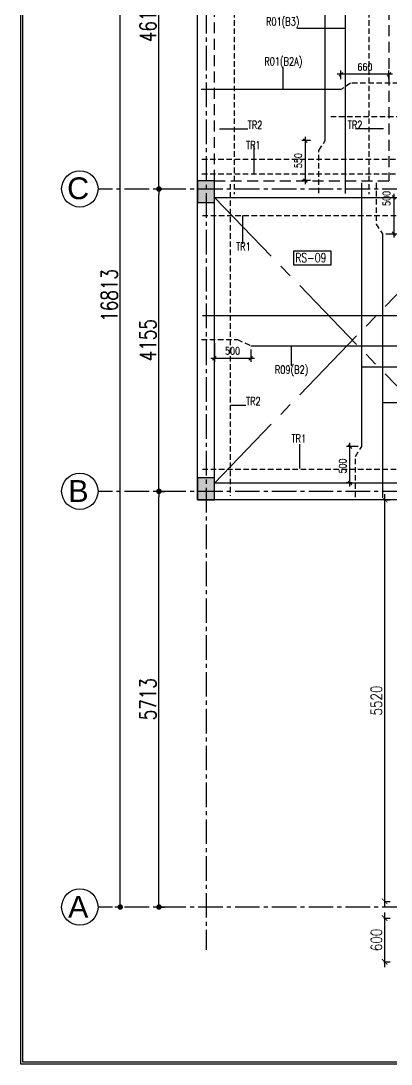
# Model space of a CAD drawing. Header units: millimetres. Extents: x 12977220 to 13113408, y -169657 to -55898.
# Drawn here: x 13065170 to 13070262, y -78142 to -63804 of the extents above; entities that cross this region are included whole.
import ezdxf

# ---------------------------------------------------------------- set-up
doc = ezdxf.new("R2010")
doc.units = ezdxf.units.MM
doc.header["$LTSCALE"] = 3
doc.header["$PDMODE"] = 66
for name, pattern in [('CENTER', [2, 1.25, -0.25, 0.25, -0.25]), ('CENTER2', [1.125, 0.75, -0.125, 0.125, -0.125]), ('HIDDEN', [0.375, 0.25, -0.125])]:
    doc.linetypes.add(name, pattern=pattern)
for name, color, linetype in [('BEAM', 7, 'Continuous'), ('COLUMN', 6, 'Continuous'), ('COLUMN NEW', 112, 'Continuous'), ('COLUMN-NAME', 83, 'Continuous'), ('DIM', 9, 'Continuous'), ('FOOTING', 60, 'Continuous'), ('GRID', 8, 'CENTER'), ('GRIDNAME', 83, 'Continuous'), ('OUTER FRAME', 7, 'Continuous'), ('ROD', 211, 'Continuous'), ('text', 33, 'Continuous'), ('wal1', 1, 'Continuous'), ('WALL', 7, 'Continuous')]:
    doc.layers.add(name, color=color, linetype=linetype)
doc.styles.add('ariel', font='ARIAL.TTF')
doc.styles.add('ROMAN', font='ROMANS.SHX', dxfattribs={"width": 0.8})
doc.styles.add('ROMANS', font='romans.shx', dxfattribs={"width": 0.8})
doc.styles.add('ROMANT', font='romant.shx', dxfattribs={"width": 0.75})
doc.styles.add('RS', font='romans.shx')
doc.styles.get("Standard").update_dxf_attribs({"font": 'ARIALBD.TTF', "height": 4.5})
doc.dimstyles.new('Copy of Copy(2) of Standard', dxfattribs={"dimtxt": 6, "dimasz": 4, "dimexe": 0, "dimexo": 0, "dimgap": 2, "dimtad": 1, "dimdec": 4, "dimzin": 3, "dimdsep": 46, "dimlunit": 4, "dimtxsty": 'Standard', "dimcen": 0.09, "dimclrt": 4, "dimadec": 0, "dimazin": 0, "dimtfac": 1, "dimtdec": 4, "dimtofl": 0, "dimtmove": 0, "dimatfit": 3, "dimfxl": 1, "dimtolj": 1, "dimtzin": 0, "dimarcsym": 0})
doc.dimstyles.new('Dim 150-1', dxfattribs={"dimtxt": 2.5, "dimasz": 1.25, "dimexe": 1.25, "dimexo": 1.25, "dimtad": 1, "dimdec": 0, "dimdsep": 46, "dimtxsty": 'ROMANS', "dimblk1": 'ARCHTICK', "dimblk2": 'ARCHTICK', "dimsah": 1, "dimcen": 3.125, "dimdle": 1.25, "dimclrd": 9, "dimclre": 9, "dimclrt": 123, "dimadec": 0, "dimazin": 0, "dimtfac": 1, "dimtdec": 0, "dimtmove": 2, "dimatfit": 2, "dimldrblk": 'DOT', "dimfxl": 100, "dimarcsym": 0})
doc.dimstyles.new('DIM$0', dxfattribs={"dimtxt": 3, "dimasz": 1, "dimexe": 1, "dimexo": 1, "dimgap": 0.5, "dimtad": 1, "dimdec": 0, "dimdsep": 46, "dimtxsty": 'ROMANT', "dimblk": 'DOT', "dimcen": 2, "dimdle": 1, "dimclrd": 9, "dimclre": 9, "dimclrt": 123, "dimadec": 0, "dimazin": 0, "dimtfac": 1, "dimtdec": 0, "dimtmove": 2, "dimatfit": 2, "dimfxl": 1, "dimarcsym": 0})
doc.dimstyles.new('s100', dxfattribs={"dimtxt": 2, "dimasz": 1, "dimexe": 1, "dimexo": 1, "dimgap": 1, "dimtad": 1, "dimdec": 0, "dimzin": 0, "dimdsep": 46, "dimtxsty": 'RS', "dimblk": 'OBLIQUE', "dimcen": 0.09, "dimdle": 1, "dimclrd": 9, "dimclre": 9, "dimclrt": 123, "dimadec": 0, "dimazin": 0, "dimtfac": 1, "dimtdec": 0, "dimtix": 1, "dimtofl": 0, "dimtmove": 0, "dimatfit": 3, "dimldrblk": 'OBLIQUE', "dimfxl": 1, "dimtolj": 1, "dimtzin": 0, "dimarcsym": 0})

# ---------------------------------------------------------------- blocks, each defined once
blk = doc.blocks.new('C1 NEW')
at = {"layer": 'COLUMN NEW', "ltscale": 0.15}
for points in [[(115, 150), (-115, 150), (0, 0)], [(0, 0), (-115, 150), (-115, -150)], [(115, 150), (0, 0), (115, -150)], [(0, 0), (-115, -150), (115, -150)]]:
    blk.add_hatch(color=6, dxfattribs=at).paths.add_polyline_path(points)
at = {"layer": 'COLUMN NEW', "color": 6, "ltscale": 0.15}
blk.add_lwpolyline([(-115, -150), (115, -150), (115, 150), (-115, 150)], close=True, dxfattribs=at)
blk = doc.blocks.new('_Dot')
at = {"color": 0, "linetype": 'ByBlock', "lineweight": -2}
blk.add_line((-0.5, 0), (-1, 0), dxfattribs=at)
at = {"color": 0, "linetype": 'ByBlock', "const_width": 0.5}
blk.add_lwpolyline([(-0.25, 0, 1), (0.25, 0, 1)], format="xyb", close=True, dxfattribs=at)
blk = doc.blocks.new('*D669')
at = {"layer": 'Defpoints', "color": 0, "linetype": 'ByBlock', "ltscale": 500, "transparency": 16777216}
for p in [(13066537, -59170), (13066574, -59170), (13066574, -75983)]:
    blk.add_point(p, dxfattribs=at)
at = {"layer": 'FOOTING', "color": 9, "linetype": 'ByBlock', "lineweight": -2, "ltscale": 500, "transparency": 16777216}
for p, q in [((13066499, -59170), (13066462, -59170)), ((13066537, -75908), (13066537, -59245)), ((13066499, -75983), (13066462, -75983))]:
    blk.add_line(p, q, dxfattribs=at)
at = {"layer": 'FOOTING', "color": 9, "linetype": 'ByBlock', "lineweight": -2, "ltscale": 500, "transparency": 16777216, "xscale": 75, "yscale": 75, "zscale": 75}
for p, rotation in [((13066537, -59170), 90), ((13066537, -75983), 270)]:
    blk.add_blockref('_Dot', p, dxfattribs=dict(at, rotation=rotation))
at = {"layer": 'FOOTING', "color": 6, "linetype": 'ByBlock', "ltscale": 500, "transparency": 16777216, "insert": (13066387, -67577), "char_height": 225, "attachment_point": 5, "rotation": 90, "style": 'ROMANT'}
blk.add_mtext('16813', dxfattribs=at)
blk = doc.blocks.new('*D670')
at = {"layer": 'Defpoints', "color": 0, "linetype": 'ByBlock', "ltscale": 500, "transparency": 16777216}
for p in [(13066966, -70270), (13067069, -70270), (13066966, -75983)]:
    blk.add_point(p, dxfattribs=at)
at = {"layer": 'FOOTING', "color": 9, "linetype": 'ByBlock', "lineweight": -2, "ltscale": 500, "transparency": 16777216}
for p, q in [((13067041, -70270), (13067144, -70270)), ((13067069, -75908), (13067069, -70345)), ((13067041, -75983), (13067144, -75983))]:
    blk.add_line(p, q, dxfattribs=at)
at = {"layer": 'FOOTING', "color": 9, "linetype": 'ByBlock', "lineweight": -2, "ltscale": 500, "transparency": 16777216, "xscale": 75, "yscale": 75, "zscale": 75}
for p, rotation in [((13067069, -70270), 90), ((13067069, -75983), 270)]:
    blk.add_blockref('_Dot', p, dxfattribs=dict(at, rotation=rotation))
at = {"layer": 'FOOTING', "color": 6, "linetype": 'ByBlock', "ltscale": 500, "transparency": 16777216, "insert": (13066919, -73127), "char_height": 225, "attachment_point": 5, "rotation": 90, "style": 'ROMANT'}
blk.add_mtext('5713', dxfattribs=at)
blk = doc.blocks.new('*D671')
at = {"layer": 'Defpoints', "color": 0, "linetype": 'ByBlock', "ltscale": 500, "transparency": 16777216}
for p in [(13067069, -66115), (13067141, -66115), (13066966, -70270)]:
    blk.add_point(p, dxfattribs=at)
at = {"layer": 'FOOTING', "color": 9, "linetype": 'ByBlock', "lineweight": -2, "ltscale": 500, "transparency": 16777216}
for p, q in [((13067066, -66115), (13066994, -66115)), ((13067069, -70195), (13067069, -66190)), ((13067041, -70270), (13067144, -70270))]:
    blk.add_line(p, q, dxfattribs=at)
at = {"layer": 'FOOTING', "color": 9, "linetype": 'ByBlock', "lineweight": -2, "ltscale": 500, "transparency": 16777216, "xscale": 75, "yscale": 75, "zscale": 75}
for p, rotation in [((13067069, -66115), 90), ((13067069, -70270), 270)]:
    blk.add_blockref('_Dot', p, dxfattribs=dict(at, rotation=rotation))
at = {"layer": 'FOOTING', "color": 6, "linetype": 'ByBlock', "ltscale": 500, "transparency": 16777216, "insert": (13066919, -68193), "char_height": 225, "attachment_point": 5, "rotation": 90, "style": 'ROMANT'}
blk.add_mtext('4155', dxfattribs=at)
blk = doc.blocks.new('*D672')
at = {"layer": 'Defpoints', "color": 0, "linetype": 'ByBlock', "ltscale": 500, "transparency": 16777216}
for p in [(13067069, -61500), (13067141, -61500), (13067141, -66115)]:
    blk.add_point(p, dxfattribs=at)
at = {"layer": 'FOOTING', "color": 9, "linetype": 'ByBlock', "lineweight": -2, "ltscale": 500, "transparency": 16777216}
for p, q in [((13067066, -61500), (13066994, -61500)), ((13067069, -66040), (13067069, -61575)), ((13067066, -66115), (13066994, -66115))]:
    blk.add_line(p, q, dxfattribs=at)
at = {"layer": 'FOOTING', "color": 9, "linetype": 'ByBlock', "lineweight": -2, "ltscale": 500, "transparency": 16777216, "xscale": 75, "yscale": 75, "zscale": 75}
for p, rotation in [((13067069, -61500), 90), ((13067069, -66115), 270)]:
    blk.add_blockref('_Dot', p, dxfattribs=dict(at, rotation=rotation))
at = {"layer": 'FOOTING', "color": 6, "linetype": 'ByBlock', "ltscale": 500, "transparency": 16777216, "insert": (13066919, -63808), "char_height": 225, "attachment_point": 5, "rotation": 90, "style": 'ROMANT'}
blk.add_mtext('4615', dxfattribs=at)
blk = doc.blocks.new('_ARCHTICK')
at = {"color": 0, "linetype": 'ByBlock', "const_width": 0.15}
blk.add_lwpolyline([(-0.5, -0.5), (0.5, 0.5)], dxfattribs=at)
blk = doc.blocks.new('*D676')
at = {"layer": 'Defpoints', "color": 0, "linetype": 'ByBlock', "ltscale": 500, "transparency": 16777216}
for p in [(13070087, -76135), (13070087, -76735), (13070173, -76735)]:
    blk.add_point(p, dxfattribs=at)
at = {"layer": 'WALL', "color": 9, "lineweight": -2, "ltscale": 500, "transparency": 16777216}
blk.add_line((13070173, -76060), (13070173, -76810), dxfattribs=at)
at = {"layer": 'WALL', "color": 9, "linetype": 'ByBlock', "lineweight": -2, "ltscale": 500, "transparency": 16777216}
for p, q in [((13070162, -76135), (13070248, -76135)), ((13070162, -76735), (13070248, -76735))]:
    blk.add_line(p, q, dxfattribs=at)
at = {"layer": 'WALL', "color": 9, "linetype": 'ByBlock', "lineweight": -2, "ltscale": 500, "transparency": 16777216, "xscale": 75, "yscale": 75, "zscale": 75}
for p, rotation in [((13070173, -76135), 90), ((13070173, -76735), 270)]:
    blk.add_blockref('_ARCHTICK', p, dxfattribs=dict(at, rotation=rotation))
at = {"layer": 'WALL', "color": 6, "linetype": 'ByBlock', "ltscale": 500, "transparency": 16777216, "insert": (13070060, -76435), "char_height": 150, "attachment_point": 5, "rotation": 90, "style": 'ROMANS'}
blk.add_mtext('600', dxfattribs=at)
blk = doc.blocks.new('*D678')
at = {"layer": 'Defpoints', "color": 0, "linetype": 'ByBlock', "ltscale": 500, "transparency": 16777216}
for p in [(13070119, -70385), (13070119, -75905), (13070173, -75905)]:
    blk.add_point(p, dxfattribs=at)
at = {"layer": 'WALL', "color": 9, "lineweight": -2, "ltscale": 500, "transparency": 16777216}
blk.add_line((13070173, -70310), (13070173, -75980), dxfattribs=at)
at = {"layer": 'WALL', "color": 9, "linetype": 'ByBlock', "lineweight": -2, "ltscale": 500, "transparency": 16777216}
for p, q in [((13070173, -70385), (13070248, -70385)), ((13070173, -75905), (13070248, -75905))]:
    blk.add_line(p, q, dxfattribs=at)
at = {"layer": 'WALL', "color": 9, "linetype": 'ByBlock', "lineweight": -2, "ltscale": 500, "transparency": 16777216, "xscale": 75, "yscale": 75, "zscale": 75}
for p, rotation in [((13070173, -70385), 90), ((13070173, -75905), 270)]:
    blk.add_blockref('_ARCHTICK', p, dxfattribs=dict(at, rotation=rotation))
at = {"layer": 'WALL', "color": 6, "linetype": 'ByBlock', "ltscale": 500, "transparency": 16777216, "insert": (13070060, -73145), "char_height": 150, "attachment_point": 5, "rotation": 90, "style": 'ROMANS'}
blk.add_mtext('5520', dxfattribs=at)
blk = doc.blocks.new('_Oblique')
at = {"color": 0, "linetype": 'ByBlock', "lineweight": -2}
blk.add_line((-0.5, -0.5), (0.5, 0.5), dxfattribs=at)
blk = doc.blocks.new('*D695')
at = {"layer": 'COLUMN-NAME', "color": 9, "linetype": 'Continuous', "lineweight": -2, "transparency": 16777216}
for p, q in [((13069152, -65450), (13069034, -65450)), ((13069084, -66050), (13069084, -65400)), ((13069152, -66000), (13069034, -66000))]:
    blk.add_line(p, q, dxfattribs=at)
at = {"layer": 'Defpoints', "color": 0, "linetype": 'Continuous', "transparency": 16777216}
for p in [(13069084, -65450), (13069202, -65450), (13069202, -66000)]:
    blk.add_point(p, dxfattribs=at)
at = {"layer": 'COLUMN-NAME', "color": 9, "linetype": 'Continuous', "lineweight": -2, "transparency": 16777216, "xscale": 50, "yscale": 50, "zscale": 50}
for p, rotation in [((13069084, -65450), 90), ((13069084, -66000), 270)]:
    blk.add_blockref('_Oblique', p, dxfattribs=dict(at, rotation=rotation))
at = {"layer": 'COLUMN-NAME', "color": 6, "linetype": 'Continuous', "transparency": 16777216, "insert": (13068984, -65725), "char_height": 100, "attachment_point": 5, "rotation": 90, "style": 'ROMAN'}
blk.add_mtext('\\A1;550', dxfattribs=at)
blk = doc.blocks.new('*D696')
at = {"layer": 'COLUMN-NAME', "color": 9, "linetype": 'Continuous', "lineweight": -2, "transparency": 16777216}
for p, q in [((13069571, -64606), (13069571, -64488)), ((13070231, -64606), (13070231, -64488)), ((13070281, -64538), (13069521, -64538))]:
    blk.add_line(p, q, dxfattribs=at)
at = {"layer": 'Defpoints', "color": 0, "linetype": 'Continuous', "transparency": 16777216}
for p in [(13069571, -64538), (13069571, -64656), (13070231, -64656)]:
    blk.add_point(p, dxfattribs=at)
at = {"layer": 'COLUMN-NAME', "color": 9, "linetype": 'Continuous', "lineweight": -2, "transparency": 16777216, "xscale": 50, "yscale": 50, "zscale": 50, "rotation": 180}
blk.add_blockref('_Oblique', (13069571, -64538), dxfattribs=at)
at = {"layer": 'COLUMN-NAME', "color": 9, "linetype": 'Continuous', "lineweight": -2, "transparency": 16777216, "xscale": 50, "yscale": 50, "zscale": 50}
blk.add_blockref('_Oblique', (13070231, -64538), dxfattribs=at)
at = {"layer": 'COLUMN-NAME', "color": 6, "linetype": 'Continuous', "transparency": 16777216, "insert": (13069901, -64438), "char_height": 100, "attachment_point": 5, "style": 'ROMAN'}
blk.add_mtext('\\A1;660', dxfattribs=at)
blk = doc.blocks.new('*D728')
at = {"layer": 'COLUMN-NAME', "color": 9, "linetype": 'Continuous', "lineweight": -2, "transparency": 16777216}
for p, q in [((13070216, -66230), (13070349, -66230)), ((13070299, -66180), (13070299, -66780)), ((13070191, -66730), (13070349, -66730))]:
    blk.add_line(p, q, dxfattribs=at)
at = {"layer": 'Defpoints', "color": 0, "linetype": 'Continuous', "transparency": 16777216}
for p in [(13070166, -66230), (13070141, -66730), (13070299, -66730)]:
    blk.add_point(p, dxfattribs=at)
at = {"layer": 'COLUMN-NAME', "color": 9, "linetype": 'Continuous', "lineweight": -2, "transparency": 16777216, "xscale": 50, "yscale": 50, "zscale": 50}
for p, rotation in [((13070299, -66230), 90), ((13070299, -66730), 270)]:
    blk.add_blockref('_Oblique', p, dxfattribs=dict(at, rotation=rotation))
at = {"layer": 'COLUMN-NAME', "color": 6, "linetype": 'Continuous', "transparency": 16777216, "insert": (13070199, -66245), "char_height": 100, "attachment_point": 5, "rotation": 90, "style": 'ROMAN'}
blk.add_mtext('\\A1;500', dxfattribs=at)
blk = doc.blocks.new('*D729')
at = {"layer": 'COLUMN-NAME', "color": 9, "linetype": 'Continuous', "lineweight": -2, "transparency": 16777216}
for p, q in [((13069807, -69655), (13069646, -69655)), ((13069696, -70205), (13069696, -69605)), ((13069720, -70155), (13069646, -70155))]:
    blk.add_line(p, q, dxfattribs=at)
at = {"layer": 'Defpoints', "color": 0, "linetype": 'Continuous', "transparency": 16777216}
for p in [(13069696, -69655), (13069857, -69655), (13069770, -70155)]:
    blk.add_point(p, dxfattribs=at)
at = {"layer": 'COLUMN-NAME', "color": 9, "linetype": 'Continuous', "lineweight": -2, "transparency": 16777216, "xscale": 50, "yscale": 50, "zscale": 50}
for p, rotation in [((13069696, -69655), 90), ((13069696, -70155), 270)]:
    blk.add_blockref('_Oblique', p, dxfattribs=dict(at, rotation=rotation))
at = {"layer": 'COLUMN-NAME', "color": 6, "linetype": 'Continuous', "transparency": 16777216, "insert": (13069596, -69922), "char_height": 100, "attachment_point": 5, "rotation": 90, "style": 'ROMAN'}
blk.add_mtext('\\A1;500', dxfattribs=at)
blk = doc.blocks.new('*D730')
at = {"layer": 'COLUMN-NAME', "color": 9, "linetype": 'Continuous', "lineweight": -2, "transparency": 16777216}
for p, q in [((13067831, -68232), (13067831, -68490)), ((13068331, -68319), (13068331, -68490)), ((13067781, -68440), (13068381, -68440))]:
    blk.add_line(p, q, dxfattribs=at)
at = {"layer": 'Defpoints', "color": 0, "linetype": 'Continuous', "transparency": 16777216}
for p in [(13067831, -68182), (13068331, -68269), (13068331, -68440)]:
    blk.add_point(p, dxfattribs=at)
at = {"layer": 'COLUMN-NAME', "color": 9, "linetype": 'Continuous', "lineweight": -2, "transparency": 16777216, "xscale": 50, "yscale": 50, "zscale": 50, "rotation": 180}
blk.add_blockref('_Oblique', (13067831, -68440), dxfattribs=at)
at = {"layer": 'COLUMN-NAME', "color": 9, "linetype": 'Continuous', "lineweight": -2, "transparency": 16777216, "xscale": 50, "yscale": 50, "zscale": 50}
blk.add_blockref('_Oblique', (13068331, -68440), dxfattribs=at)
at = {"layer": 'COLUMN-NAME', "color": 6, "linetype": 'Continuous', "transparency": 16777216, "insert": (13068081, -68340), "char_height": 100, "attachment_point": 5, "style": 'ROMAN'}
blk.add_mtext('\\A1;500', dxfattribs=at)

msp = doc.modelspace()

# ---------------------------------------------------------------- linework, layer by layer
at = {"layer": 'BEAM', "color": 1, "linetype": 'ByBlock', "ltscale": 500}
for p, q in [((13067601.3, -70385.2), (13067601.3, -61385.2)), ((13067831.3, -70155.2), (13067831.3, -66230.2)), ((13067831.3, -66230.2), (13071631.3, -66230.2)), ((13071631.3, -70155.2), (13067831.3, -70155.2)), ((13070461.3, -70385.2), (13067601.3, -70385.2))]:
    msp.add_line(p, q, dxfattribs=at)
at = {"layer": 'COLUMN', "color": 8, "linetype": 'CENTER2', "ltscale": 500}
for p, q in [((13067831.3, -66230.2), (13071631.3, -70155.2)), ((13067831.3, -70155.2), (13071631.3, -66230.2))]:
    msp.add_line(p, q, dxfattribs=at)
at = {"layer": 'FOOTING', "color": 4, "linetype": 'ByBlock'}
msp.add_lwpolyline([(13068922, -66964.4), (13069432.5, -66964.4), (13069432.5, -67162), (13068922, -67162)], close=True, dxfattribs=at)
at = {"layer": 'GRID', "linetype": 'CENTER2', "ltscale": 150}
for p, q in [((13067716.3, -57059), (13067716.3, -76570.9)), ((13080097.1, -66115.2), (13066231.1, -66115.2)), ((13080097.1, -70270.2), (13066231.1, -70270.2)), ((13080097.1, -75983.3), (13066231.1, -75983.3))]:
    msp.add_line(p, q, dxfattribs=at)
at = {"layer": 'GRIDNAME'}
for centre in [(13065981.1, -66113.3), (13065981.1, -70268.3), (13065981.1, -75983.3)]:
    msp.add_circle(centre, 250, dxfattribs=at)
at = {"layer": 'OUTER FRAME'}
for points in [[(13065170, -78141.6), (13065170, -55897.5), (13096629.5, -55897.5), (13096629.5, -78141.6)], [(13065198.5, -78113.1), (13065198.5, -55926.1), (13096600.9, -55926.1), (13096600.9, -78113.1)]]:
    msp.add_lwpolyline(points, close=True, dxfattribs=at)
at = {"layer": 'ROD', "color": 2, "linetype": 'HIDDEN', "ltscale": 100}
for p, q in [((13068102.6, -61433.8), (13068102.6, -66185.6)), ((13069954.2, -61433.8), (13069954.2, -66185.6)), ((13069705.1, -64660.9), (13069571.3, -64747.9)), ((13071261.3, -64660.9), (13069705.1, -64660.9)), ((13069431.3, -65119.3), (13070987.5, -65119.3)), ((13069269, -65584), (13069356, -65450.2)), ((13069269, -66171.9), (13069269, -65584)), ((13067660.5, -65704.3), (13070430.7, -65704.3)), ((13067660.5, -65904.3), (13070430.7, -65904.3)), ((13068050.3, -66047.6), (13068050.3, -70333.1)), ((13070054.2, -66029.2), (13070054.2, -66596.4)), ((13067668.2, -66479.6), (13071818.7, -66479.6)), ((13070054.2, -66596.4), (13070141.2, -66730.2)), ((13067655, -68182.2), (13068147.5, -68182.2)), ((13068147.5, -68182.2), (13068331.3, -68269.2)), ((13069769.8, -69789), (13069856.8, -69655.2)), ((13069769.8, -70347.8), (13069769.8, -69789)), ((13067668.2, -69962.9), (13071818.7, -69962.9))]:
    msp.add_line(p, q, dxfattribs=at)
at = {"layer": 'ROD', "color": 2}
for p, q in [((13069356, -65450.2), (13069356, -61431.9)), ((13069628.2, -62165.2), (13069628.2, -66176)), ((13069571.3, -64747.9), (13067649.5, -64747.9)), ((13069856.8, -69655.2), (13069856.8, -66029.7)), ((13070141.2, -66730.2), (13070141.2, -70351.2)), ((13071131.3, -67859.3), (13067668.6, -67859.3)), ((13068331.3, -68269.2), (13071814.2, -68269.2))]:
    msp.add_line(p, q, dxfattribs=at)
at = {"layer": 'wal1', "linetype": 'HIDDEN', "ltscale": 200}
for p, q in [((13067831.3, -66000.2), (13067831.3, -61615.2)), ((13070231.3, -61615.2), (13070231.3, -66000.2)), ((13067831.3, -66000.2), (13070231.3, -66000.2))]:
    msp.add_line(p, q, dxfattribs=at)

# ---------------------------------------------------------------- block references
at = {"layer": 'COLUMN NEW'}
for p in [(13067716.3, -66150.2), (13067716.3, -70235.2)]:
    msp.add_blockref('C1 NEW', p, dxfattribs=at)

# ---------------------------------------------------------------- texts
at = {"layer": 'FOOTING', "color": 4, "linetype": 'ByBlock', "style": 'ROMANT', "width": 0.75}
msp.add_text('RS-09', height=125, dxfattribs=at).set_placement((13068942.3, -67121.7))
at = {"layer": 'GRIDNAME', "style": 'ariel'}
for s, p in [('C', (13065806.4, -66254.8)), ('B', (13065822.6, -70415)), ('A', (13065819.3, -76130))]:
    msp.add_text(s, height=300, rotation=360, dxfattribs=at).set_placement(p)
at = {"layer": 'text', "color": 6, "linetype": 'ByBlock', "style": 'ROMANT', "width": 0.75}
for s, p in [('R01(B3)', (13068540.9, -63868.5)), ('R01(B2A)', (13068518.1, -64416.1)), ('TR2', (13068289.3, -65290)), ('TR2', (13069665.2, -65290)), ('TR1', (13068265.5, -65565.1)), ('TR1', (13068129.7, -66960.4)), ('R09(B2)', (13068663.4, -68652.3)), ('TR2', (13068265.9, -69086)), ('TR1', (13068891.7, -69599.1))]:
    msp.add_text(s, height=110, dxfattribs=at).set_placement(p)

# ---------------------------------------------------------------- dimensions: what is measured, and where the dimension line sits
at = {"layer": 'COLUMN-NAME', "color": 6, "linetype": 'Continuous'}
for base, p1, p2, angle, picture, middle in [((13069571.3, -64537.9), (13070231.3, -64655.6), (13069571.3, -64655.6), 180, '*D696', (13069901.3, -64437.9)), ((13069084.1, -65450.2), (13069201.8, -66000.2), (13069201.8, -65450.2), 90, '*D695', (13068984.1, -65725.2))]:
    dim = msp.add_linear_dim(base=base, p1=p1, p2=p2, angle=angle, dimstyle='s100', override={"dimscale": 50, "dimtxsty": 'ROMAN', "dimclrt": 6}, dxfattribs=at)
    dim.commit()
    dim.dimension.update_dxf_attribs({"geometry": picture, "text_midpoint": middle})
for base, p1, p2, angle, picture, middle in [((13070299.4, -66730.2), (13070166, -66230.2), (13070141.2, -66730.2), 270, '*D728', (13070299.4, -66245.2)), ((13069696.4, -69655.2), (13069770.5, -70155.2), (13069856.8, -69655.2), 90, '*D729', (13069696.4, -69921.9))]:
    dim = msp.add_linear_dim(base=base, p1=p1, p2=p2, angle=angle, dimstyle='s100', override={"dimscale": 50, "dimtxsty": 'ROMAN', "dimclrt": 6}, dxfattribs=at)
    dim.commit()
    dim.dimension.update_dxf_attribs({"geometry": picture, "text_midpoint": middle, "dimtype": 160})
dim = msp.add_linear_dim(base=(13068331.3, -68440.2), p1=(13067831.3, -68182.2), p2=(13068331.3, -68269.2), dimstyle='s100', override={"dimscale": 50, "dimtxsty": 'ROMAN', "dimclrt": 6}, dxfattribs=at)
dim.commit()
dim.dimension.update_dxf_attribs({"geometry": '*D730', "text_midpoint": (13068081.3, -68340.2)})
at = {"layer": 'FOOTING', "linetype": 'ByBlock', "ltscale": 500}
for base, p1, p2, picture, middle in [((13066537.4, -59170.2), (13066574.3, -75983.3), (13066574.3, -59170.2), '*D669', (13066387.4, -67576.8)), ((13067069.2, -61500.2), (13067141.1, -66115.2), (13067141.1, -61500.2), '*D672', (13066919.2, -63807.7)), ((13067069.2, -66115.2), (13066966.3, -70270.2), (13067141.1, -66115.2), '*D671', (13066919.2, -68192.7)), ((13067069.2, -70270.2), (13066966.3, -75983.3), (13066966.3, -70270.2), '*D670', (13066919.2, -73126.8))]:
    dim = msp.add_linear_dim(base=base, p1=p1, p2=p2, angle=90, dimstyle='DIM$0', override={"dimscale": 75, "dimclrt": 6}, dxfattribs=at)
    dim.commit()
    dim.dimension.update_dxf_attribs({"geometry": picture, "text_midpoint": middle})
at = {"layer": 'WALL', "color": 3, "linetype": 'ByBlock', "ltscale": 500}
for base, p1, p2, picture, middle in [((13070173, -75905.2), (13070119.2, -70385.2), (13070119.2, -75905.2), '*D678', (13070060.5, -73145.2)), ((13070173, -76735.2), (13070087.3, -76135.2), (13070087.3, -76735.2), '*D676', (13070060.5, -76435.2))]:
    dim = msp.add_linear_dim(base=base, p1=p1, p2=p2, angle=90, dimstyle='Dim 150-1', override={"dimscale": 75, "dimtxt": 2, "dimasz": 1, "dimexe": 1, "dimexo": 1, "dimgap": 0.5, "dimpost": '\\X', "dimcen": 2.5, "dimdle": 1, "dimclrt": 6, "dimfxl": 1.25, "dimfxlon": 1}, dxfattribs=at)
    dim.commit()
    dim.dimension.update_dxf_attribs({"geometry": picture, "text_midpoint": middle})

# ---------------------------------------------------------------- leaders
at = {"layer": 'DIM'}
for points in [[(13069356, -63909.9), (13068974.9, -63909.9)], [(13069628.2, -63909.9), (13069247.1, -63909.9)], [(13068776.2, -64749.3), (13068776.2, -64435.9)], [(13067902.6, -65290), (13068289.3, -65290)], [(13068102.6, -65290), (13068289.3, -65290)], [(13070157.1, -65290), (13069770.5, -65290)], [(13069957.1, -65290), (13069770.5, -65290)], [(13068380, -65704.3), (13068380, -65515.9)], [(13068380, -65904.3), (13068380, -65593.8)], [(13068218.4, -66479.6), (13068218.4, -66868.7)], [(13068888.6, -68269.2), (13068888.6, -68547.2)], [(13069856.8, -68556.8), (13070455.9, -68556.8)], [(13068052.1, -69086), (13068265.9, -69086)], [(13070141.2, -69048.8), (13070455.9, -69048.8)], [(13069006.1, -69958), (13069006.1, -69620.9)]]:
    msp.add_leader(points, dimstyle='Copy of Copy(2) of Standard', override={"dimtxt": 10, "dimasz": 50, "dimtmove": 2}, dxfattribs=at)

doc.saveas('drawing.dxf')
